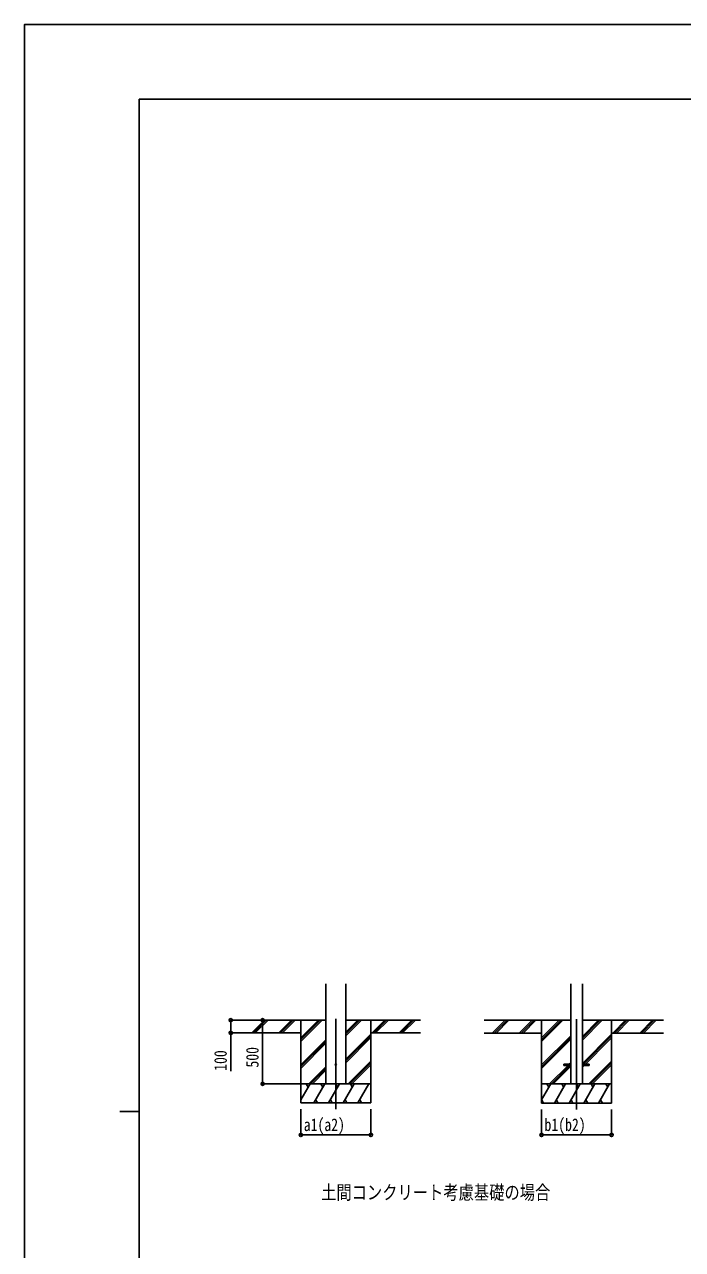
# Model space of a CAD drawing. Units: millimetres, scale not verified. Extents: x -12615 to 12615, y -8910 to 8910.
# Drawn here: x -12615 to -7446, y -709 to 8910 of the extents above; entities that cross this region are included whole.
import ezdxf
from ezdxf.enums import TextEntityAlignment as Align

# ---------------------------------------------------------------- set-up
doc = ezdxf.new("R2010")
doc.units = ezdxf.units.MM
doc.header["$LTSCALE"] = 40
for name, color, linetype in [('0-2_USER1', 3, 'Continuous'), ('0-3_YKK_12', 2, 'Continuous'), ('0-4_YKK_13', 4, 'Continuous'), ('0-5_YKK_A1', 4, 'Continuous'), ('0-6_YKK_D', 6, 'Continuous'), ('0-7_YKK_ZWAK', 7, 'Continuous')]:
    doc.layers.add(name, color=color, linetype=linetype)
doc.styles.add('ＭＳ ゴシック', font='')
doc.styles.get('ＭＳ ゴシック').set_extended_font_data('MS Gothic')

msp = doc.modelspace()

# ---------------------------------------------------------------- linework, layer by layer
at = {"layer": '0-3_YKK_12'}
for p, q in [((-10169.41, 1101.27), (-10169.41, 392.06)), ((-8278.41, 1100.27), (-8278.41, 391.06))]:
    msp.add_line(p, q, dxfattribs=at)
at = {"layer": '0-4_YKK_13'}
for p, q in [((-8378.41, 745.56), (-8378.41, 736.56)), ((-8378.41, 745.56), (-8323.61, 745.56)), ((-8378.41, 736.56), (-8323.61, 736.56)), ((-8233.21, 745.56), (-8178.41, 745.56)), ((-8233.21, 736.56), (-8178.41, 736.56)), ((-8178.41, 745.56), (-8178.41, 736.56))]:
    msp.add_line(p, q, dxfattribs=at)
msp.add_circle((-10169.41, 742.06), 5, dxfattribs=at)
at = {"layer": '0-5_YKK_A1'}
for p, q in [((-10247.16, 592.06), (-10247.16, 1377.41)), ((-10091.66, 592.06), (-10091.66, 1377.41)), ((-8323.61, 1376.41), (-8323.61, 591.06)), ((-8233.21, 1376.41), (-8233.21, 591.06)), ((-10247.16, 1092.06), (-10895.36, 1092.06)), ((-10828.67, 993.46), (-10730.08, 1092.06)), ((-10815.93, 992.06), (-10715.93, 1092.06)), ((-10801.79, 992.06), (-10701.79, 1092.06)), ((-10616.54, 993.46), (-10517.94, 1092.06)), ((-10603.8, 992.06), (-10503.8, 1092.06)), ((-10589.66, 992.06), (-10489.66, 1092.06)), ((-10444.41, 1092.06), (-10444.41, 442.06)), ((-10444.41, 925.18), (-10277.53, 1092.06)), ((-10444.41, 939.32), (-10291.67, 1092.06)), ((-10444.41, 953.47), (-10305.81, 1092.06)), ((-10091.66, 969.56), (-9969.16, 1092.06)), ((-10091.66, 983.71), (-9983.3, 1092.06)), ((-10091.66, 997.85), (-9997.44, 1092.06)), ((-10091.66, 1092.06), (-9503.79, 1092.06)), ((-9894.41, 1092.06), (-9894.41, 442.06)), ((-9885.31, 992.06), (-9785.31, 1092.06)), ((-9871.17, 992.06), (-9771.17, 1092.06)), ((-9857.03, 992.06), (-9757.03, 1092.06)), ((-9673.18, 992.06), (-9573.18, 1092.06)), ((-9659.04, 992.06), (-9559.04, 1092.06)), ((-9644.9, 992.06), (-9544.89, 1092.06)), ((-8323.61, 1091.06), (-9004.36, 1091.06)), ((-8937.67, 992.46), (-8839.07, 1091.06)), ((-8924.93, 991.06), (-8824.93, 1091.06)), ((-8910.79, 991.06), (-8810.79, 1091.06)), ((-8725.54, 992.46), (-8626.94, 1091.06)), ((-8712.8, 991.06), (-8612.8, 1091.06)), ((-8698.66, 991.06), (-8598.66, 1091.06)), ((-8553.41, 1091.06), (-8553.41, 441.06)), ((-8553.41, 924.18), (-8386.53, 1091.06)), ((-8553.41, 938.32), (-8400.67, 1091.06)), ((-8553.41, 952.47), (-8414.81, 1091.06)), ((-8233.21, 936.01), (-8078.16, 1091.06)), ((-8233.21, 950.16), (-8092.3, 1091.06)), ((-8233.21, 964.3), (-8106.44, 1091.06)), ((-8233.21, 1091.06), (-7595.2, 1091.06)), ((-8003.41, 1091.06), (-8003.41, 441.06)), ((-7994.31, 991.06), (-7894.31, 1091.06)), ((-7980.17, 991.06), (-7880.17, 1091.06)), ((-7966.03, 991.06), (-7866.03, 1091.06)), ((-7782.18, 991.06), (-7682.18, 1091.06)), ((-7768.04, 991.06), (-7668.04, 1091.06)), ((-7753.89, 991.06), (-7653.89, 1091.06)), ((-10444.41, 992.06), (-10895.36, 992.06)), ((-10091.66, 785.72), (-9894.41, 982.96)), ((-10091.66, 771.57), (-9894.41, 968.82)), ((-9894.41, 992.06), (-9503.79, 992.06)), ((-8553.41, 991.06), (-9004.36, 991.06)), ((-8553.41, 740.33), (-8323.61, 970.13)), ((-8233.21, 752.17), (-8003.41, 981.96)), ((-8233.21, 738.03), (-8003.41, 967.82)), ((-8003.41, 991.06), (-7595.2, 991.06)), ((-10444.41, 741.33), (-10247.16, 938.58)), ((-10444.41, 727.19), (-10247.16, 924.44)), ((-10444.41, 713.05), (-10247.16, 910.3)), ((-10091.66, 757.43), (-9894.41, 954.68)), ((-8553.41, 726.19), (-8323.61, 955.99)), ((-8553.41, 712.05), (-8323.61, 941.85)), ((-8233.21, 723.88), (-8003.41, 953.68)), ((-10073.18, 592.06), (-9894.41, 770.83)), ((-8182.18, 591.06), (-8003.41, 769.83)), ((-10381.55, 592.06), (-10247.16, 726.45)), ((-10367.41, 592.06), (-10247.16, 712.31)), ((-10353.26, 592.06), (-10247.16, 698.17)), ((-10059.04, 592.06), (-9894.41, 756.69)), ((-10044.9, 592.06), (-9894.41, 742.55)), ((-8490.55, 591.06), (-8345.05, 736.56)), ((-8476.41, 591.06), (-8330.91, 736.56)), ((-8462.26, 591.06), (-8323.61, 729.72)), ((-8336.05, 745.56), (-8323.61, 758)), ((-8168.04, 591.06), (-8003.41, 755.69)), ((-8153.9, 591.06), (-8003.41, 741.55)), ((-9894.41, 592.06), (-10444.41, 592.06)), ((-10444.41, 466.61), (-10371.98, 592.06)), ((-10386.98, 566.08), (-10401.98, 592.06)), ((-10343.11, 442.06), (-10256.51, 592.06)), ((-10271.51, 566.08), (-10286.51, 592.06)), ((-10227.64, 442.06), (-10141.04, 592.06)), ((-10156.04, 566.08), (-10171.04, 592.06)), ((-10112.17, 442.06), (-10025.57, 592.06)), ((-10040.57, 566.08), (-10055.57, 592.06)), ((-9996.7, 442.06), (-9910.1, 592.06)), ((-9940.1, 592.06), (-9940.1, 592.06)), ((-8003.41, 591.06), (-8553.41, 591.06)), ((-8553.41, 465.61), (-8480.98, 591.06)), ((-8495.98, 565.08), (-8510.98, 591.06)), ((-8452.11, 441.06), (-8365.51, 591.06)), ((-8380.51, 565.08), (-8395.51, 591.06)), ((-8336.64, 441.06), (-8250.04, 591.06)), ((-8265.04, 565.08), (-8280.04, 591.06)), ((-8221.17, 441.06), (-8134.57, 591.06)), ((-8149.57, 565.08), (-8164.57, 591.06)), ((-8105.7, 441.06), (-8019.1, 591.06)), ((-8034.1, 565.08), (-8049.1, 591.06)), ((-10444.41, 442.06), (-9894.41, 442.06)), ((-10328.11, 468.04), (-10313.11, 442.06)), ((-10212.64, 468.04), (-10197.64, 442.06)), ((-10097.17, 468.04), (-10082.17, 442.06)), ((-9981.7, 468.04), (-9966.7, 442.06)), ((-8553.41, 441.06), (-8003.41, 441.06)), ((-8552.58, 467.04), (-8537.58, 441.06)), ((-8437.11, 467.04), (-8422.11, 441.06)), ((-8321.64, 467.04), (-8306.64, 441.06)), ((-8206.17, 467.04), (-8191.17, 441.06)), ((-8090.7, 467.04), (-8075.7, 441.06))]:
    msp.add_line(p, q, dxfattribs=at)
at = {"layer": '0-6_YKK_D'}
for p, q in [((-10829.75, 1092.06), (-10995.41, 1092.06)), ((-10670.47, 1092.06), (-10745.41, 1092.06)), ((-10744.41, 1092.06), (-10744.41, 592.06)), ((-10829.75, 992.06), (-10995.41, 992.06)), ((-10445.41, 592.06), (-10745.41, 592.06)), ((-10444.41, 392.06), (-10444.41, 190.06)), ((-9894.41, 392.06), (-9894.41, 190.06)), ((-8553.41, 391.06), (-8553.41, 190.06)), ((-8003.41, 391.06), (-8003.41, 190.06)), ((-10444.41, 191.06), (-9894.41, 191.06)), ((-8553.41, 191.06), (-8003.41, 191.06))]:
    msp.add_line(p, q, dxfattribs=at)
msp.add_lwpolyline([(-10994.41, 1092.06), (-10994.41, 992.06), (-10994.41, 692.26)], dxfattribs=at)
for centre in [(-10994.41, 1092.06), (-10744.41, 1092.06), (-10994.41, 992.06), (-10744.41, 592.06), (-10444.41, 191.06), (-9894.41, 191.06), (-8553.41, 191.06), (-8003.41, 191.06)]:
    msp.add_circle(centre, 12.75, dxfattribs=at)
at = {"layer": '0-7_YKK_ZWAK'}
for p, q in [((11685.06, 8325), (-11714.94, 8325)), ((-11714.94, -7575), (-11714.94, 8325)), ((-11864.94, 375), (-11714.94, 375))]:
    msp.add_line(p, q, dxfattribs=at)
msp.add_lwpolyline([(-12615, -8910), (12615, -8910), (12615, 8910), (-12615, 8910)], close=True, dxfattribs=at)

# ---------------------------------------------------------------- texts
at = {"layer": '0-2_USER1', "style": 'ＭＳ ゴシック', "width": 0.8}
msp.add_text('土間コンクリート考慮基礎の場合', height=110, dxfattribs=at).set_placement((-10285.47, -348.38), align=Align.BOTTOM_LEFT)
at = {"layer": '0-6_YKK_D', "style": 'ＭＳ ゴシック', "width": 0.8}
for s, p in [('500', (-10746.41, 719.66)), ('100', (-10996.41, 694.26))]:
    msp.add_text(s, height=98.97, rotation=90, dxfattribs=at).set_placement(p, align=Align.BOTTOM_LEFT)
for s, p in [('a1(a2)', (-10421.41, 191.86)), ('b1(b2)', (-8530.41, 191.86))]:
    msp.add_text(s, height=98.97, dxfattribs=at).set_placement(p, align=Align.BOTTOM_LEFT)

doc.saveas('drawing.dxf')
